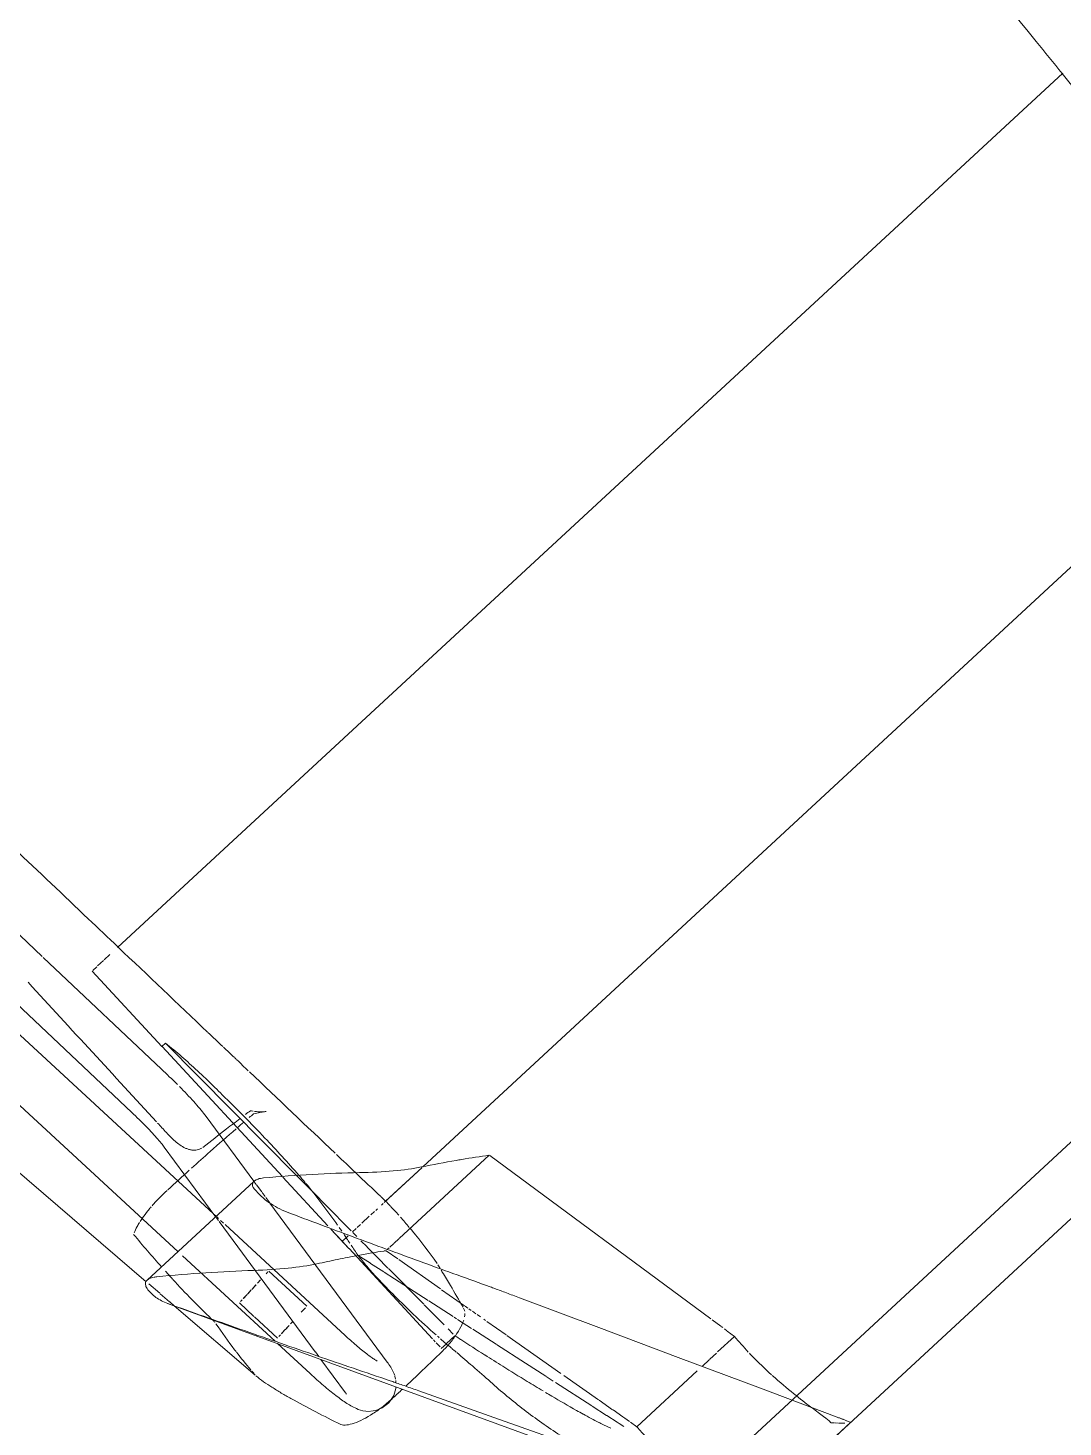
# Model space of a CAD drawing. Header units: inches. Extents: x -610 to 219, y 1022 to 1725.
# Drawn here: x -217.28 to -202.3, y 1276.52 to 1296.77 of the extents above; entities that cross this region are included whole.
import ezdxf

# ---------------------------------------------------------------- set-up
doc = ezdxf.new("R2010")
doc.units = ezdxf.units.IN
doc.header["$MEASUREMENT"] = 0
doc.layers.add('I-FURN', color=30, linetype='Continuous', lineweight=9)

# ---------------------------------------------------------------- blocks, each defined once
blk = doc.blocks.new('HighTower_SelectRecliner - HighTower_SelectRecliner-V4-FIRST FLOOR POWER _ SIGNAL')
at = {"layer": 'I-FURN'}
for p, q in [((-12.297, -7.463), (-14.661, 12.986)), ((-10.206, -2.984), (-11.196, 11.75)), ((-11.945, 11.699), (-10.788, -5.522)), ((-12.898, 8.231), (-11.664, -7.457)), ((-10.915, -7.404), (-11.268, -2.928)), ((-10.039, -5.471), (-10.205, -3.007)), ((-9.818, -5.116), (-9.818, -3.63)), ((-9.818, -3.63), (-9.818, -5.116)), ((-9.726, -3.63), (-9.807, -3.63)), ((-9.594, -3.63), (-9.71, -3.63)), ((-9.469, -3.63), (-9.583, -3.63)), ((9.317, -3.63), (-9.317, -3.63)), ((-9.818, -5.116), (-9.746, -5.116)), ((-9.818, -7.683), (-9.818, -5.121)), ((-9.818, -5.121), (-9.818, -7.683)), ((-9.702, -6.467), (-9.746, -5.116)), ((-10.783, -6.21), (-10.922, -7.459)), ((-10.167, -7.453), (-10.037, -6.293)), ((-9.657, -7.811), (-9.702, -6.467)), ((-10.167, -7.454), (-12.271, -7.454)), ((-10.923, -7.469), (-10.929, -7.523)), ((-10.912, -7.452), (-10.914, -7.417)), ((-10.908, -7.501), (-10.91, -7.469)), ((-10.173, -7.509), (-10.168, -7.463)), ((-12.268, -7.717), (-12.291, -7.511)), ((-11.657, -7.541), (-11.514, -9.361)), ((-10.931, -7.541), (-11.19, -9.866)), ((-10.9, -7.599), (-10.905, -7.541)), ((-10.712, -9.989), (-10.897, -7.632)), ((-10.197, -7.727), (-10.189, -7.653)), ((-10.188, -7.643), (-10.173, -7.514)), ((-12.246, -7.903), (-12.266, -7.727)), ((-10.527, -10.684), (-10.21, -7.842)), ((-10.209, -7.838), (-10.199, -7.742)), ((-9.818, -8.652), (-9.818, -7.696)), ((-9.818, -7.696), (-9.818, -8.652)), ((-9.648, -8.103), (-9.657, -7.811)), ((-12.283, -7.902), (-8.29, -15.686)), ((-12.236, -7.993), (-12.246, -7.907)), ((-12.059, -9.522), (-12.236, -7.993)), ((-9.623, -8.858), (-9.648, -8.103)), ((-11.516, -8.602), (-11.494, -8.888)), ((-11.516, -8.602), (-11.494, -8.888)), ((-11.454, -8.597), (-11.491, -8.6)), ((-11.352, -8.589), (-11.432, -8.595)), ((-11.351, -8.589), (-11.43, -8.595)), ((-11.262, -8.582), (-11.346, -8.589)), ((-11.262, -8.582), (-11.325, -8.587)), ((-11.16, -8.574), (-11.252, -8.581)), ((-11.163, -8.574), (-11.244, -8.581)), ((-11.066, -8.567), (-11.128, -8.572)), ((-11.097, -8.569), (-11.127, -8.571)), ((-10.908, -8.554), (-10.944, -8.557)), ((-10.909, -8.554), (-10.944, -8.557)), ((-10.832, -9.301), (-10.891, -8.553)), ((-10.832, -9.301), (-10.891, -8.553)), ((-11.493, -8.901), (-11.458, -9.35)), ((-11.493, -8.901), (-11.458, -9.35)), ((-9.818, -9.099), (-9.818, -8.719)), ((-9.818, -8.719), (-9.818, -8.959)), ((-9.62, -8.935), (-9.623, -8.863)), ((-9.818, -8.959), (-9.818, -9.099)), ((-9.741, -8.959), (-9.818, -8.959)), ((-9.818, -9.103), (-9.818, -10.879)), ((-9.818, -10.879), (-9.818, -9.103)), ((-9.7, -8.959), (-9.741, -8.959)), ((-9.616, -9.053), (-9.619, -8.97)), ((-9.545, -8.959), (-9.618, -8.959)), ((-9.461, -8.959), (-9.521, -8.959)), ((-9.286, -8.959), (-9.43, -8.959)), ((-9.185, -8.959), (-9.254, -8.959)), ((-9.124, -8.959), (-9.159, -8.959)), ((-9.011, -8.959), (-9.046, -8.959)), ((-8.243, -8.959), (-8.991, -8.959)), ((-8.243, -8.959), (-8.963, -8.959)), ((8.23, -8.959), (-8.23, -8.959)), ((8.23, -8.959), (-8.23, -8.959)), ((-10.952, -9.31), (-10.919, -9.307)), ((-10.95, -9.31), (-10.918, -9.307)), ((-10.916, -9.307), (-10.861, -9.303)), ((-10.915, -9.307), (-10.885, -9.305)), ((-9.788, -9.264), (-9.734, -9.471)), ((-9.609, -9.264), (-9.614, -9.136)), ((-9.603, -9.471), (-9.609, -9.266)), ((-11.51, -9.409), (-11.46, -10.048)), ((-11.425, -9.347), (-11.391, -9.345)), ((-11.373, -9.343), (-11.341, -9.341)), ((-11.371, -9.343), (-11.29, -9.337)), ((-11.341, -9.341), (-11.291, -9.337)), ((-11.287, -9.336), (-11.209, -9.33)), ((-11.266, -9.335), (-11.209, -9.33)), ((-11.178, -9.328), (-11.129, -9.324)), ((-11.177, -9.328), (-11.129, -9.324)), ((-9.734, -9.472), (-9.677, -9.692)), ((-9.595, -9.692), (-9.602, -9.473)), ((-9.445, -9.489), (-9.401, -9.692)), ((-9.414, -9.489), (-9.384, -9.489)), ((-9.371, -9.489), (-9.29, -9.489)), ((-9.284, -9.489), (-9.192, -9.489)), ((-9.183, -9.489), (-7.41, -9.489)), ((-7.408, -9.498), (-6.665, -13.405)), ((-9.676, -9.697), (-9.632, -9.87)), ((-9.571, -10.43), (-9.595, -9.7)), ((-9.398, -9.708), (-9.242, -10.43)), ((-11.191, -9.87), (-11.199, -9.95)), ((-9.632, -9.87), (-9.488, -10.43)), ((-11.205, -10.003), (-11.272, -10.601)), ((-10.711, -10.007), (-10.712, -9.989)), ((-10.708, -10.036), (-10.711, -10.007)), ((-10.706, -10.064), (-10.708, -10.036)), ((-10.703, -10.091), (-10.706, -10.064)), ((-10.7, -10.119), (-10.703, -10.091)), ((-9.557, -10.847), (-9.571, -10.438)), ((-9.485, -10.441), (-9.381, -10.847)), ((-9.238, -10.45), (-9.153, -10.847)), ((-10.631, -10.553), (-10.634, -10.543)), ((-10.606, -10.947), (-10.584, -10.907)), ((-10.559, -10.844), (-10.551, -10.818)), ((-9.818, -10.904), (-9.818, -10.938)), ((-9.818, -10.938), (-9.818, -10.904)), ((-9.551, -11.035), (-9.554, -10.93)), ((-9.376, -10.866), (-9.366, -10.904)), ((-9.361, -10.924), (-9.302, -11.154)), ((-9.15, -10.859), (-9.14, -10.904)), ((-9.137, -10.918), (-9.128, -10.962)), ((-10.908, -11.133), (-10.855, -11.12)), ((-10.635, -10.986), (-10.618, -10.963)), ((-9.818, -10.963), (-9.818, -11.042)), ((-9.818, -11.042), (-9.818, -10.963)), ((-9.719, -11.07), (-9.818, -11.07)), ((-9.55, -11.07), (-9.715, -11.07)), ((-9.124, -10.981), (-9.111, -11.042)), ((-9.106, -11.062), (-9.093, -11.121)), ((-9.296, -11.174), (-9.196, -11.563)), ((-9.081, -11.179), (-9.075, -11.206)), ((-9.07, -11.231), (-8.998, -11.563)), ((-9.194, -11.571), (-9.07, -12.056)), ((-8.996, -11.575), (-8.794, -12.51)), ((-9.07, -12.056), (-8.983, -12.391)), ((-8.982, -12.397), (-8.951, -12.516)), ((-8.941, -12.555), (-8.786, -13.16)), ((-8.783, -12.56), (-8.654, -13.16)), ((-8.784, -13.168), (-8.723, -13.405)), ((-8.652, -13.17), (-8.601, -13.405)), ((-8.721, -13.411), (-8.677, -13.582)), ((-8.599, -13.412), (-8.563, -13.582)), ((-6.66, -13.431), (-6.632, -13.582)), ((-8.677, -13.583), (-8.669, -13.616)), ((-8.668, -13.617), (-8.648, -13.695)), ((-8.563, -13.583), (-8.556, -13.616)), ((-8.555, -13.617), (-8.539, -13.694)), ((-8.534, -13.716), (-8.511, -13.824)), ((-6.631, -13.587), (-6.625, -13.616)), ((-6.62, -13.645), (-6.611, -13.689)), ((-6.61, -13.697), (-6.586, -13.824)), ((-8.511, -13.824), (-7.32, -13.824)), ((-7.225, -13.824), (-7.08, -13.824)), ((-7.075, -13.824), (-6.941, -13.824)), ((-6.918, -13.824), (-6.586, -13.824)), ((-8.496, -15.065), (8.496, -15.065)), ((-6.406, -15.694), (-6.373, -15.727)), ((-6.366, -15.733), (-6.335, -15.765)), ((-6.329, -15.771), (-6.299, -15.8)), ((-8.071, -15.879), (8.071, -15.879)), ((-8.071, -15.879), (-6.198, -15.879)), ((-6.294, -15.805), (-6.268, -15.831)), ((-6.199, -15.879), (-6.198, -15.879))]:
    blk.add_line(p, q, dxfattribs=at)
at = {"layer": 'I-FURN', "flags": 128}
for points in [[(-10.783, -6.21), (-10.781, -6.194), (-10.779, -6.176), (-10.778, -6.156), (-10.777, -6.134), (-10.775, -6.111), (-10.774, -6.086), (-10.773, -6.06), (-10.773, -6.033), (-10.772, -6.005), (-10.772, -5.975), (-10.772, -5.944), (-10.772, -5.913), (-10.772, -5.88), (-10.773, -5.847), (-10.774, -5.813), (-10.775, -5.778), (-10.776, -5.742), (-10.777, -5.706), (-10.779, -5.67), (-10.781, -5.633), (-10.783, -5.595), (-10.785, -5.558), (-10.788, -5.522)], [(-10.028, -5.674), (-10.03, -5.634), (-10.032, -5.593), (-10.034, -5.552), (-10.037, -5.511), (-10.039, -5.471)], [(-10.037, -6.293), (-10.034, -6.265), (-10.032, -6.237), (-10.03, -6.208), (-10.028, -6.177), (-10.026, -6.146), (-10.025, -6.115), (-10.024, -6.082), (-10.023, -6.048), (-10.022, -6.014), (-10.022, -5.979), (-10.022, -5.943), (-10.022, -5.907), (-10.023, -5.869), (-10.023, -5.831), (-10.024, -5.793), (-10.025, -5.754), (-10.027, -5.714)], [(-11.194, -11.039), (-11.236, -10.997), (-11.264, -10.961), (-11.284, -10.93), (-11.299, -10.902), (-11.31, -10.878), (-11.32, -10.855), (-11.329, -10.833), (-11.336, -10.811), (-11.343, -10.79), (-11.35, -10.769), (-11.356, -10.747), (-11.362, -10.726), (-11.367, -10.704), (-11.372, -10.681), (-11.378, -10.658), (-11.383, -10.634), (-11.388, -10.61), (-11.392, -10.585), (-11.397, -10.559), (-11.402, -10.533), (-11.406, -10.506), (-11.41, -10.479), (-11.415, -10.451), (-11.419, -10.423), (-11.423, -10.394), (-11.427, -10.365), (-11.431, -10.336), (-11.434, -10.306), (-11.438, -10.275), (-11.441, -10.244), (-11.445, -10.214), (-11.448, -10.182), (-11.451, -10.151), (-11.454, -10.12), (-11.456, -10.088), (-11.459, -10.056), (-11.46, -10.048)], [(-10.688, -10.226), (-10.691, -10.2), (-10.695, -10.173), (-10.697, -10.146), (-10.7, -10.119)], [(-10.682, -10.277), (-10.685, -10.252), (-10.688, -10.226)], [(-10.675, -10.326), (-10.678, -10.302), (-10.682, -10.277)], [(-10.661, -10.415), (-10.664, -10.394), (-10.668, -10.372), (-10.672, -10.349), (-10.675, -10.326)], [(-10.643, -10.504), (-10.647, -10.489), (-10.65, -10.472), (-10.654, -10.454), (-10.657, -10.435), (-10.661, -10.415)], [(-10.634, -10.543), (-10.637, -10.532), (-10.64, -10.519), (-10.643, -10.504)], [(-11.275, -10.624), (-11.275, -10.623), (-11.274, -10.618), (-11.273, -10.612), (-11.272, -10.604), (-11.272, -10.601)], [(-10.625, -10.573), (-10.626, -10.571), (-10.627, -10.568), (-10.629, -10.561), (-10.631, -10.553)], [(-10.536, -10.748), (-10.532, -10.726), (-10.529, -10.704), (-10.527, -10.684)], [(-10.581, -10.901), (-10.569, -10.874), (-10.56, -10.847)], [(-10.551, -10.818), (-10.545, -10.794), (-10.54, -10.771), (-10.536, -10.748)], [(-11.076, -11.105), (-11.129, -11.084), (-11.186, -11.044)], [(-10.908, -11.133), (-11.032, -11.122), (-11.076, -11.105)], [(-10.855, -11.12), (-10.788, -11.103), (-10.698, -11.05), (-10.678, -11.031)], [(-8.167, -15.692), (-8.744, -14.593), (-9.321, -13.495), (-9.898, -12.397), (-10.475, -11.299)], [(-8.491, -11.299), (-7.94, -12.397), (-7.39, -13.495), (-6.84, -14.593), (-6.289, -15.692)]]:
    blk.add_lwpolyline(points, dxfattribs=at)
at = {"layer": 'I-FURN'}
blk.add_ellipse((0.224, -15.684), major_axis=(6.637, 0), ratio=0.032202, start_param=3.169102, end_param=3.172485, dxfattribs=at)
for points, knots in [([(-10.289, 11.768), (-10.227, 10.781), (-10.104, 8.807), (-9.916, 5.846), (-9.727, 2.885), (-9.537, -0.076), (-9.397, -2.248), (-9.32, -3.432), (-9.307, -3.63)], [0, 0, 0, 0, 0.1428571, 0.2857143, 0.4285714, 0.5714286, 0.7142857, 0.7428954, 0.7428954, 0.7428954, 0.7428954]), ([(9.307, -3.63), (9.32, -3.432), (9.46, -1.261), (9.664, 1.898), (9.916, 5.846), (10.104, 8.807), (10.227, 10.781), (10.289, 11.768)], [0.2571046, 0.2571046, 0.2571046, 0.2571046, 0.2857143, 0.5714286, 0.7142857, 0.8571429, 1, 1, 1, 1]), ([(-9.157, -5.949), (-9.156, -5.965), (-9.151, -6.056), (-9.145, -6.148), (-9.14, -6.223)], [0.85477729, 0.85477729, 0.85477729, 0.85477729, 0.85714286, 0.8679887, 0.8679887, 0.8679887, 0.8679887]), ([(-10.393, -6.588), (-10.417, -6.584), (-10.453, -6.57), (-10.489, -6.542), (-10.511, -6.52), (-10.53, -6.497), (-10.55, -6.466), (-10.576, -6.412), (-10.597, -6.341), (-10.61, -6.252), (-10.616, -6.164), (-10.617, -6.106), (-10.617, -6.075)], [0.0287933, 0.0287933, 0.0287933, 0.0287933, 0.1428571, 0.2142857, 0.25, 0.2857143, 0.3571429, 0.4285714, 0.5714286, 0.7142857, 0.8571429, 1, 1, 1, 1]), ([(-9.652, -6.223), (-9.636, -6.516), (-9.622, -7.053), (-9.62, -7.587), (-9.629, -7.83)], [0, 0, 0, 0, 0.3333333, 0.6096819, 0.6096819, 0.6096819, 0.6096819]), ([(-9.818, -6.64), (-9.859, -6.636), (-10.045, -6.619), (-10.231, -6.603), (-10.375, -6.591)], [0.3554931, 0.3554931, 0.3554931, 0.3554931, 0.5, 1, 1, 1, 1]), ([(-11.946, -6.826), (-11.918, -6.812), (-11.868, -6.791), (-11.808, -6.773), (-11.785, -6.767)], [0.0414609, 0.0414609, 0.0414609, 0.0414609, 0.2, 0.2974175, 0.2974175, 0.2974175, 0.2974175]), ([(-11.77, -6.763), (-11.749, -6.757), (-11.69, -6.743), (-11.606, -6.728), (-11.538, -6.719), (-11.513, -6.716), (-11.509, -6.715)], [0.317586, 0.317586, 0.317586, 0.317586, 0.4, 0.55, 0.625, 0.637939, 0.637939, 0.637939, 0.637939]), ([(-11.488, -6.713), (-11.476, -6.712), (-11.376, -6.701), (-11.273, -6.697), (-11.179, -6.697)], [0.6618998, 0.6618998, 0.6618998, 0.6618998, 0.7, 1, 1, 1, 1]), ([(-10.702, -6.701), (-10.581, -6.702), (-10.292, -6.707), (-10.006, -6.716), (-9.841, -6.722)], [0.283121, 0.283121, 0.283121, 0.283121, 0.5, 0.799272, 0.799272, 0.799272, 0.799272]), ([(-9.508, -6.734), (-9.48, -6.749), (-9.433, -6.777), (-9.39, -6.805), (-9.372, -6.817)], [0, 0, 0, 0, 0.5, 0.8547094, 0.8547094, 0.8547094, 0.8547094]), ([(-9.373, -6.815), (-9.392, -6.8), (-9.427, -6.77), (-9.462, -6.729), (-9.477, -6.71)], [0.1404835, 0.1404835, 0.1404835, 0.1404835, 0.5, 0.7920755, 0.7920755, 0.7920755, 0.7920755]), ([(-12.333, -7.486), (-12.32, -7.468), (-12.301, -7.456), (-12.276, -7.454), (-12.271, -7.454)], [-1, -1, -1, -1, -0.6666667, -0.5880444, -0.5880444, -0.5880444, -0.5880444]), ([(-12.266, -7.454), (-12.251, -7.455), (-12.226, -7.459), (-12.198, -7.476), (-12.187, -7.482)], [-0.561118, -0.561118, -0.561118, -0.561118, -0.3333333, -0.2030326, -0.2030326, -0.2030326, -0.2030326]), ([(-12.138, -7.513), (-11.945, -7.659), (-11.571, -7.952), (-11.217, -8.248), (-11.045, -8.397)], [-0.9998234, -0.9998234, -0.9998234, -0.9998234, -0.5, 0, 0, 0, 0]), ([(-12.03, -9.086), (-12.029, -9.075), (-12.014, -8.91), (-11.994, -8.745), (-11.971, -8.591)], [0.4662646, 0.4662646, 0.4662646, 0.4662646, 0.5, 0.9758893, 0.9758893, 0.9758893, 0.9758893]), ([(-7.744, -9.264), (-7.768, -9.249), (-7.93, -9.144), (-8.097, -9.039), (-8.245, -8.949)], [-0.5851822, -0.5851822, -0.5851822, -0.5851822, -0.5, 0, 0, 0, 0]), ([(-9.789, -9.266), (-9.731, -9.302), (-9.624, -9.371), (-9.52, -9.439), (-9.472, -9.471)], [-0.9935028, -0.9935028, -0.9935028, -0.9935028, -0.5, -0.0791313, -0.0791313, -0.0791313, -0.0791313]), ([(-8.97, -9.48), (-8.971, -9.5), (-8.982, -9.714), (-9.002, -9.929), (-9.029, -10.126)], [0.4490696, 0.4490696, 0.4490696, 0.4490696, 0.5, 1, 1, 1, 1]), ([(-9.806, -9.692), (-9.804, -9.938), (-9.79, -10.333), (-9.757, -10.728), (-9.741, -10.876)], [0, 0, 0, 0, 0.5, 0.8031839, 0.8031839, 0.8031839, 0.8031839]), ([(-9.057, -10.269), (-9.072, -10.344), (-9.112, -10.536), (-9.156, -10.729), (-9.184, -10.847)], [0.1945333, 0.1945333, 0.1945333, 0.1945333, 0.5, 0.980995, 0.980995, 0.980995, 0.980995]), ([(-10.818, -11.121), (-10.883, -11.121), (-11.008, -11.116), (-11.249, -11.086), (-11.449, -11.029), (-11.583, -10.954), (-11.622, -10.913), (-11.635, -10.891)], [0, 0, 0, 0, 0.166667, 0.333333, 0.666667, 0.833333, 1, 1, 1, 1]), ([(-9.894, -11.113), (-10.048, -11.116), (-10.272, -11.119), (-10.497, -11.12), (-10.567, -11.121)], [0, 0, 0, 0, 0.5, 0.7288054, 0.7288054, 0.7288054, 0.7288054]), ([(-9.696, -11.266), (-9.683, -11.369), (-9.656, -11.599), (-9.635, -11.802), (-9.625, -11.908)], [0.1200731, 0.1200731, 0.1200731, 0.1200731, 0.5, 1, 1, 1, 1]), ([(-9.156, -12.522), (-9.181, -12.436), (-9.245, -12.217), (-9.332, -11.899), (-9.394, -11.667), (-9.42, -11.567)], [0.5436064, 0.5436064, 0.5436064, 0.5436064, 0.625, 0.75, 0.8439361, 0.8439361, 0.8439361, 0.8439361]), ([(-8.958, -13.16), (-8.97, -13.126), (-9.024, -12.96), (-9.085, -12.761), (-9.134, -12.596), (-9.144, -12.563)], [0.3430443, 0.3430443, 0.3430443, 0.3430443, 0.375, 0.5, 0.5308, 0.5308, 0.5308, 0.5308]), ([(-8.804, -13.583), (-8.821, -13.54), (-8.844, -13.483), (-8.865, -13.425), (-8.871, -13.41)], [0.20977011, 0.20977011, 0.20977011, 0.20977011, 0.25, 0.26439964, 0.26439964, 0.26439964, 0.26439964]), ([(-6.593, -14.152), (-6.593, -14.171), (-6.591, -14.319), (-6.582, -14.466), (-6.57, -14.594)], [0.4263452, 0.4263452, 0.4263452, 0.4263452, 0.5, 1, 1, 1, 1]), ([(-6.467, -15.338), (-6.451, -15.423), (-6.423, -15.567), (-6.412, -15.647), (-6.41, -15.672)], [0.5100266, 0.5100266, 0.5100266, 0.5100266, 0.75, 1, 1, 1, 1]), ([(-6.27, -15.731), (-6.266, -15.738), (-6.261, -15.749), (-6.255, -15.761), (-6.252, -15.768), (-6.251, -15.769)], [-0.8571429, -0.8571429, -0.8571429, -0.8571429, -0.7857143, -0.7321429, -0.7154251, -0.7154251, -0.7154251, -0.7154251]), ([(-6.251, -15.769), (-6.249, -15.772), (-6.243, -15.784), (-6.238, -15.796), (-6.234, -15.804)], [-0.7142857, -0.7142857, -0.7142857, -0.7142857, -0.6785714, -0.5728516, -0.5728516, -0.5728516, -0.5728516]), ([(-6.233, -15.804), (-6.231, -15.81), (-6.226, -15.82), (-6.221, -15.83), (-6.219, -15.835)], [-0.5714286, -0.5714286, -0.5714286, -0.5714286, -0.5, -0.4299829, -0.4299829, -0.4299829, -0.4299829])]:
    blk.add_open_spline(points, degree=3, knots=knots, dxfattribs=at)
for points in [[(-10.617, -5.867), (-10.614, -4.952), (-10.612, -4.037), (-10.609, -3.121)], [(-9.307, -3.63), (-9.269, -4.224), (-9.231, -4.818), (-9.192, -5.412)], [(9.211, -5.116), (9.243, -4.62), (9.275, -4.125), (9.307, -3.63)], [(-9.746, -5.116), (-9.732, -5.217), (-9.707, -5.42), (-9.688, -5.623), (-9.68, -5.725)], [(-9.192, -5.42), (-9.185, -5.519), (-9.179, -5.618), (-9.172, -5.717)], [(-9.68, -5.725), (-9.675, -5.786), (-9.666, -5.931), (-9.657, -6.118), (-9.652, -6.223)], [(-9.172, -5.73), (-9.167, -5.801), (-9.163, -5.871), (-9.158, -5.941)], [(-10.617, -6.075), (-10.617, -6.013), (-10.617, -5.95), (-10.617, -5.888)], [(-9.138, -6.246), (-9.101, -6.815), (-9.065, -7.384), (-9.028, -7.953)], [(-9.695, -6.651), (-9.736, -6.647), (-9.777, -6.643), (-9.817, -6.64)], [(-9.511, -6.669), (-9.541, -6.666), (-9.57, -6.663), (-9.6, -6.66)], [(-9.488, -6.699), (-9.495, -6.689), (-9.503, -6.679), (-9.511, -6.669)], [(-11.989, -7.455), (-11.986, -7.249), (-11.978, -7.042), (-11.967, -6.837)], [(-11.167, -6.697), (-11.026, -6.697), (-10.886, -6.698), (-10.746, -6.699)], [(-9.817, -6.722), (-9.775, -6.723), (-9.734, -6.725), (-9.692, -6.726)], [(-9.589, -6.73), (-9.562, -6.731), (-9.535, -6.732), (-9.508, -6.734)], [(-9.351, -6.831), (-9.358, -6.827), (-9.365, -6.822), (-9.372, -6.816)], [(-9.372, -6.817), (-9.365, -6.822), (-9.358, -6.827), (-9.351, -6.831)], [(-12.355, -7.541), (-12.353, -7.53), (-12.348, -7.509), (-12.339, -7.493), (-12.333, -7.486)], [(-12.178, -7.486), (-12.165, -7.493), (-12.152, -7.503), (-12.138, -7.513)], [(-10.1, -7.47), (-10.142, -7.453), (-10.207, -7.445), (-10.234, -7.499), (-10.238, -7.541)], [(-10.031, -7.513), (-10.043, -7.504), (-10.066, -7.487), (-10.089, -7.475), (-10.1, -7.47)], [(-12.283, -7.904), (-12.314, -7.844), (-12.357, -7.724), (-12.362, -7.602), (-12.355, -7.541)], [(-11.991, -7.693), (-11.991, -7.642), (-11.991, -7.592), (-11.99, -7.541)], [(-10.238, -7.541), (-10.243, -7.637), (-10.235, -7.732), (-10.215, -7.827)], [(-8.961, -8.397), (-9.129, -8.248), (-9.474, -7.952), (-9.842, -7.659), (-10.031, -7.513)], [(-11.971, -8.5), (-11.985, -8.232), (-11.995, -7.965), (-11.991, -7.7)], [(-10.215, -7.827), (-10.195, -7.921), (-10.162, -8.015), (-10.116, -8.109)], [(-9.629, -7.83), (-9.63, -7.876), (-9.632, -7.922), (-9.635, -7.968)], [(-10.715, -10.847), (-10.893, -10.519), (-11.247, -9.864), (-11.769, -8.884), (-12.112, -8.231), (-12.283, -7.904)], [(-9.635, -7.98), (-9.649, -8.233), (-9.676, -8.488), (-9.709, -8.742)], [(-9.026, -7.98), (-9.018, -8.108), (-9.01, -8.236), (-9.001, -8.363)], [(-10.116, -8.109), (-9.965, -8.411), (-9.66, -9.018), (-9.195, -9.93), (-8.879, -10.541), (-8.72, -10.847)], [(-11.045, -8.397), (-10.91, -8.515), (-10.652, -8.725), (-10.418, -8.884), (-10.308, -8.949)], [(-9.001, -8.363), (-8.991, -8.53), (-8.98, -8.696), (-8.969, -8.862)], [(-8.245, -8.949), (-8.353, -8.884), (-8.58, -8.725), (-8.83, -8.515), (-8.961, -8.397)], [(-11.968, -8.568), (-11.968, -8.554), (-11.969, -8.541), (-11.97, -8.528)], [(-9.73, -8.896), (-9.739, -8.946), (-9.748, -8.997), (-9.756, -9.053)], [(-9.713, -8.783), (-9.716, -8.805), (-9.719, -8.826), (-9.722, -8.848)], [(-8.969, -8.87), (-8.967, -8.899), (-8.965, -8.929), (-8.963, -8.959)], [(-12.053, -9.424), (-12.048, -9.314), (-12.042, -9.204), (-12.031, -9.094)], [(-10.308, -8.949), (-10.219, -9.002), (-10.044, -9.106), (-9.874, -9.212), (-9.791, -9.264)], [(-9.761, -9.086), (-9.77, -9.143), (-9.779, -9.203), (-9.788, -9.264)], [(-8.963, -8.959), (-8.962, -8.99), (-8.962, -9.022), (-8.961, -9.053)], [(-8.961, -9.061), (-8.961, -9.12), (-8.96, -9.179), (-8.961, -9.238)], [(-9.788, -9.264), (-9.794, -9.331), (-9.804, -9.468), (-9.807, -9.616), (-9.806, -9.692)], [(-8.962, -9.272), (-8.964, -9.338), (-8.965, -9.404), (-8.969, -9.47)], [(-7.41, -9.489), (-7.519, -9.414), (-7.63, -9.339), (-7.744, -9.264)], [(-12.056, -9.498), (-12.055, -9.481), (-12.055, -9.464), (-12.054, -9.447)], [(-9.466, -9.475), (-9.459, -9.479), (-9.452, -9.484), (-9.445, -9.489)], [(-11.997, -9.817), (-12.012, -9.77), (-12.036, -9.677), (-12.052, -9.584), (-12.057, -9.538)], [(-11.91, -10.126), (-11.926, -10.075), (-11.957, -9.972), (-11.985, -9.868), (-11.997, -9.817)], [(-11.635, -10.891), (-11.683, -10.764), (-11.777, -10.509), (-11.866, -10.254), (-11.91, -10.126)], [(-9.051, -10.24), (-9.053, -10.25), (-9.055, -10.259), (-9.057, -10.269)], [(-9.034, -10.15), (-9.038, -10.171), (-9.042, -10.193), (-9.046, -10.214)], [(-10.475, -11.299), (-10.491, -11.269), (-10.523, -11.209), (-10.569, -11.121), (-10.613, -11.037), (-10.654, -10.961), (-10.687, -10.895), (-10.706, -10.861), (-10.715, -10.847)], [(-9.739, -10.904), (-9.737, -10.915), (-9.736, -10.925), (-9.735, -10.936)], [(-9.227, -10.932), (-9.237, -10.943), (-9.249, -10.953), (-9.262, -10.963)], [(-9.188, -10.861), (-9.19, -10.876), (-9.196, -10.89), (-9.205, -10.905)], [(-8.72, -10.847), (-8.712, -10.861), (-8.694, -10.895), (-8.662, -10.961), (-8.623, -11.037), (-8.58, -11.12), (-8.537, -11.209), (-8.506, -11.269), (-8.491, -11.299)], [(-10.632, -11.121), (-10.694, -11.121), (-10.756, -11.121), (-10.818, -11.121)], [(-9.715, -11.102), (-9.772, -11.108), (-9.832, -11.112), (-9.894, -11.113)], [(-9.732, -10.963), (-9.725, -11.031), (-9.717, -11.098), (-9.709, -11.166)], [(-9.544, -11.075), (-9.597, -11.086), (-9.652, -11.097), (-9.712, -11.102)], [(-9.526, -11.164), (-9.533, -11.136), (-9.54, -11.108), (-9.547, -11.08)], [(-9.401, -11.034), (-9.444, -11.05), (-9.493, -11.063), (-9.544, -11.075)], [(-9.302, -10.989), (-9.328, -11.004), (-9.358, -11.018), (-9.391, -11.031)], [(-9.708, -11.173), (-9.704, -11.201), (-9.701, -11.228), (-9.697, -11.255)], [(-9.422, -11.563), (-9.457, -11.432), (-9.491, -11.301), (-9.524, -11.17)], [(-9.625, -11.908), (-9.606, -12.117), (-9.551, -12.535), (-9.463, -12.952), (-9.411, -13.16)], [(-8.872, -13.405), (-8.902, -13.326), (-8.93, -13.246), (-8.956, -13.166)], [(-8.51, -14.243), (-8.513, -14.173), (-8.516, -14.033), (-8.514, -13.893), (-8.511, -13.824)], [(-6.586, -13.824), (-6.591, -13.924), (-6.594, -14.025), (-6.593, -14.126)], [(-6.568, -14.61), (-6.553, -14.758), (-6.537, -14.892), (-6.521, -15.009)], [(-6.52, -15.013), (-6.503, -15.134), (-6.486, -15.234), (-6.469, -15.327)], [(-6.41, -15.672), (-6.412, -15.676), (-6.413, -15.679), (-6.413, -15.682)], [(-6.413, -15.682), (-6.413, -15.684), (-6.412, -15.686), (-6.411, -15.687)], [(-6.411, -15.687), (-6.411, -15.688), (-6.41, -15.689), (-6.41, -15.69)], [(-6.289, -15.692), (-6.283, -15.705), (-6.276, -15.718), (-6.27, -15.731)], [(-6.219, -15.835), (-6.214, -15.844), (-6.211, -15.851), (-6.207, -15.858)], [(-6.207, -15.859), (-6.204, -15.865), (-6.199, -15.876), (-6.198, -15.879), (-6.198, -15.879)]]:
    blk.add_open_spline(points, degree=3, dxfattribs=at)

msp = doc.modelspace()

# ---------------------------------------------------------------- block references
at = {"layer": 'I-FURN', "rotation": 42.77815468135797}
msp.add_blockref('HighTower_SelectRecliner - HighTower_SelectRecliner-V4-FIRST FLOOR POWER _ SIGNAL', (-211.606, 1292.456), dxfattribs=at)

doc.saveas('drawing.dxf')
